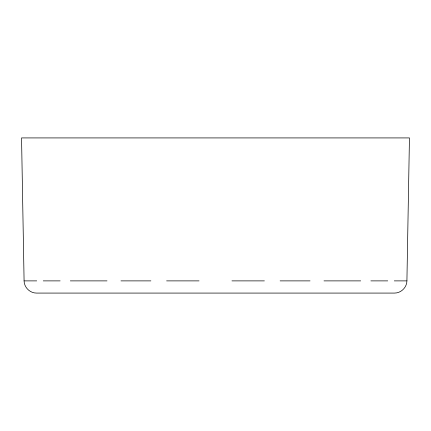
<?xml version="1.0" encoding="UTF-8"?>
<svg xmlns="http://www.w3.org/2000/svg" width="431" height="431" viewBox="0 0 431 431"><rect width="100%" height="100%" fill="white"/><g stroke="black" fill="none" stroke-linecap="round" stroke-linejoin="round"><path stroke-width="0.65" d="M406.912 280.883L409.45 137.92L21.55 137.92L24.088 280.883C24.163 287.445 29.933 293.118 36.5 293.08L394.5 293.08C401.067 293.118 406.837 287.445 406.912 280.883L406.557 280.883M24.088 280.883L24.443 280.883M25.154 280.883L36.71 280.883M43.262 280.883L60.124 280.883M70.318 280.883L107.001 280.883M120.966 280.883L150.882 280.883M166.614 280.883L199.041 280.883M231.959 280.883L264.386 280.883M280.118 280.883L310.034 280.883M323.999 280.883L360.682 280.883M370.875 280.883L387.738 280.883M394.29 280.883L405.846 280.883"/></g></svg>
